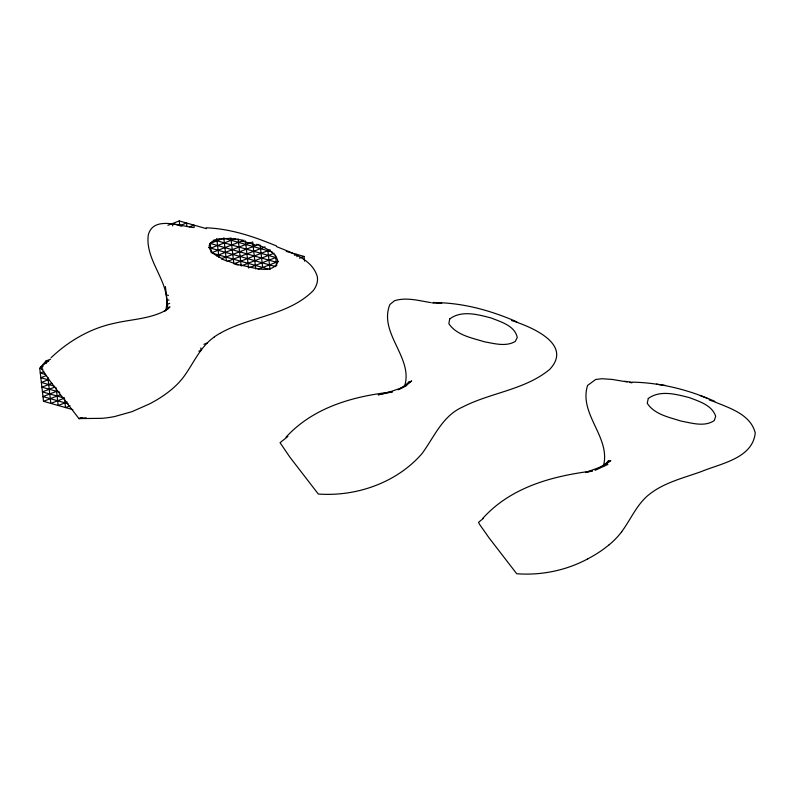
<?xml version="1.0" encoding="UTF-8"?>
<svg xmlns="http://www.w3.org/2000/svg" width="795" height="795" viewBox="0 0 795 795"><rect width="100%" height="100%" fill="white"/><g stroke="black" fill="none" stroke-linecap="round" stroke-linejoin="round"><path stroke-width="1.19" d="M603.693 464.896C610.341 436.882 578.591 413.807 587.575 385.446L595.703 379.473L602.044 378.728L612.12 379.424L627.166 381.938M165.827 309.921C172.207 283.348 144.75 261.883 148.277 235.072C153.028 215.733 179.61 225.949 193.304 227.529M404.307 386.966C414.404 358.386 378.132 333.373 389.898 304.495L394.578 300.689C406.474 297.062 418.786 300.639 430.651 302.587M621.65 531.766C630.385 520.01 636.139 505.918 647.269 496.04C662.642 482.794 683.064 478.202 701.697 471.425C721.095 463.396 752.597 458.337 755.25 432.947C750.599 414.354 729.601 408.054 713.89 401.594M405.748 386.102L409.336 381.66L405.589 385.823M604.916 465.125L608.781 460.524L603.316 466.198L610.769 460.534L595.107 470.332L607.887 464.429L585.547 472.469M482.654 518.529C510.758 487.206 552.108 476.066 592.364 471.018L585.637 472.528M286.021 437.18C313.419 407.279 353.358 396.139 392.352 391.935L378.271 394.827L390.852 391.557L403.363 387.235L398.166 389.798M51.039 357.75C68.708 340.956 90.471 328.275 114.45 323.257C131.861 319.163 150.692 318.964 166.562 309.921L164.148 311.312L169.961 306.92L167.606 308.927M405.698 385.933L411.651 380.894L399.378 389.113M608.722 545.131L603.614 549.077A144.919 83.624 0 0 1 587.734 558.875M483.449 518.33L478.51 522.355L479.882 524.829L489.094 537.917L516.72 573.742C541.216 575.56 566.09 570.512 587.753 558.885M214.223 337.04C200.161 346.809 193.612 363.305 183.794 376.691A131.582 75.992 0 0 1 176.868 384.661A139.95 80.822 0 0 1 149.261 404.039L131.9 411.691L114.778 416.5A73.388 42.364 0 0 1 102.207 418.329L78.924 418.587L50.075 381.123L40.714 367.3M48.912 360.701L46.756 362.281A147.781 85.353 0 0 0 40.724 367.201L39.75 368.294L43.506 401.306L72.872 409.663M287.87 436.495L280.059 442.686L289.956 457.254L318.298 494.023C356.379 496.825 396.755 482.714 422.056 453.567C434.189 436.992 442.547 415.785 462.66 407.01C490.773 392.511 524.869 389.947 549.703 369.387C573.503 343.977 530.474 326.467 511.523 320.514M219.748 333.483C249.541 316.34 288.237 315.724 313.21 290.662A53.444 30.856 0 0 0 315.695 286.647A47.153 27.229 0 0 0 317.344 276.74C312.187 259.011 291.854 252.939 276.561 246.609M213.726 240.835L216.419 239.742M167.904 225.313L179.243 220.93L206.511 228.692M189.389 226.863L193.93 225.114L194.199 227.469M211.291 252.87L210.218 243.439L223.832 238.182L272.069 251.916M210.755 248.149L235.708 238.52M212.424 252.432L244.184 240.179M216.369 255.831L251.518 242.266M221.437 258.792L258.862 244.353M227.648 261.326L265.073 246.877M234.992 263.413L270.141 249.849M274.086 253.247L241.193 265.937L238.112 238.828M249.67 267.587L275.756 257.52L213.875 239.911M167.417 304.256L169.693 303.382M258.146 269.237L278.558 261.366M294.438 255.235L296.704 254.36L296.972 256.715M299.506 258.196L304.048 256.447L304.584 261.167M50.552 359.201L46.021 360.96L40.714 367.201L43.049 366.584M42.016 367.419L39.75 368.294L42.9 369.188M43.685 371.702L40.287 373.014L45.534 374.505M46.498 375.538L40.823 377.724L48.167 379.811L41.36 382.445L53.951 386.022M52.102 383.22L41.896 387.155L59.724 392.233M54.905 387.056L42.433 391.875L64.455 398.136L65.528 407.567L70.069 405.818M56.584 391.339L42.97 396.586L68.141 403.751M43.506 401.306L60.519 394.737M64.455 398.136L50.85 403.393L47.899 377.456M203.947 344.305L207.346 342.993M67.267 401.982L58.194 405.48L56.177 387.801M198.81 351.211L201.085 350.337L200.817 347.972M86.158 417.822L78.924 418.587L82.461 417.623M78.924 418.587L82.521 417.753M219.191 239.017L229.656 238.351L242.515 240.07M206.114 227.817C230.58 228.672 254.062 236.652 276.461 245.973M632.015 382.137C660.655 382.653 688.639 389.818 714.784 401.346M433.414 302.408L441.752 303.402L434.607 302.587C463.157 302.786 490.883 310.527 516.909 321.846M624.532 381.272L631.011 382.097M656.441 384.154L665.395 385.456M431.765 302.786L434.06 303.223M629.57 382.395L631.846 382.822M286.22 251.379L304.048 256.447M181.876 226.247L172.436 223.564L172.704 225.919M210.218 243.439L276.292 262.241M208.658 247.553L275.776 266.653M212.345 253.168L267.925 268.978M234.903 264.149L238.053 265.043M166.344 294.826L168.441 295.422M166.88 299.536L168.977 300.142M48.117 361.556L46.021 360.96L46.289 363.315M709.339 400.034L712.757 401.207M228.026 261.108L229.238 261.565A52.609 18.514 11.8 0 0 239.454 264.974C250.127 266.156 272.119 275.895 277.902 261.863C276.372 251.836 264.775 247.891 256.686 244.254M700.335 395.642L708.236 398.752M222.252 258.653C217.283 256.02 210.794 253.307 209.264 247.325A19.408 9.62 1.3 0 1 209.383 245.407M275.487 255.165L276.69 265.778M267.875 250.723L270.022 269.584M260.134 245.099L262.678 267.488M252.661 241.829L255.742 268.939M245.446 240.915L248.537 268.024M230.898 237.914L233.849 263.851M223.832 238.182L226.376 260.581M216.757 238.45L218.903 257.312M186.984 226.565L186.587 223.027L179.779 225.651L179.243 220.93M165.41 286.578L167.954 308.967M209.353 245.407A17.838 9.083 4.5 0 1 213.517 240.736M227.569 261.346A48.078 18.414 10.8 0 1 221.726 258.822M242.137 241.203A50.453 23.433 10.7 0 1 255.662 245.148M216.349 239.683A22.131 12.293 8.8 0 1 219.132 238.947M214.183 337.02A71.401 41.261 0.1 0 1 219.698 333.463M621.67 531.766A130.589 75.426 0 0 1 608.741 545.141M449.662 319.024L448.857 323.724C456.708 335.311 472.021 337.925 484.562 341.83C494.53 343.569 505.908 346.958 515.259 341.462L517.267 337.527C514.902 325.741 500.959 321.925 491.191 317.99C477.974 314.582 461.527 309.871 449.662 319.024M648.283 398.484L647.229 403.264C654.514 414.513 669.072 417.226 681.037 421.072C691.779 423.039 704.44 427.223 714.298 420.565L715.679 416.262C712.042 405.172 699.133 401.366 689.255 397.589C676.197 394.3 660.118 389.729 648.283 398.484"/></g></svg>
